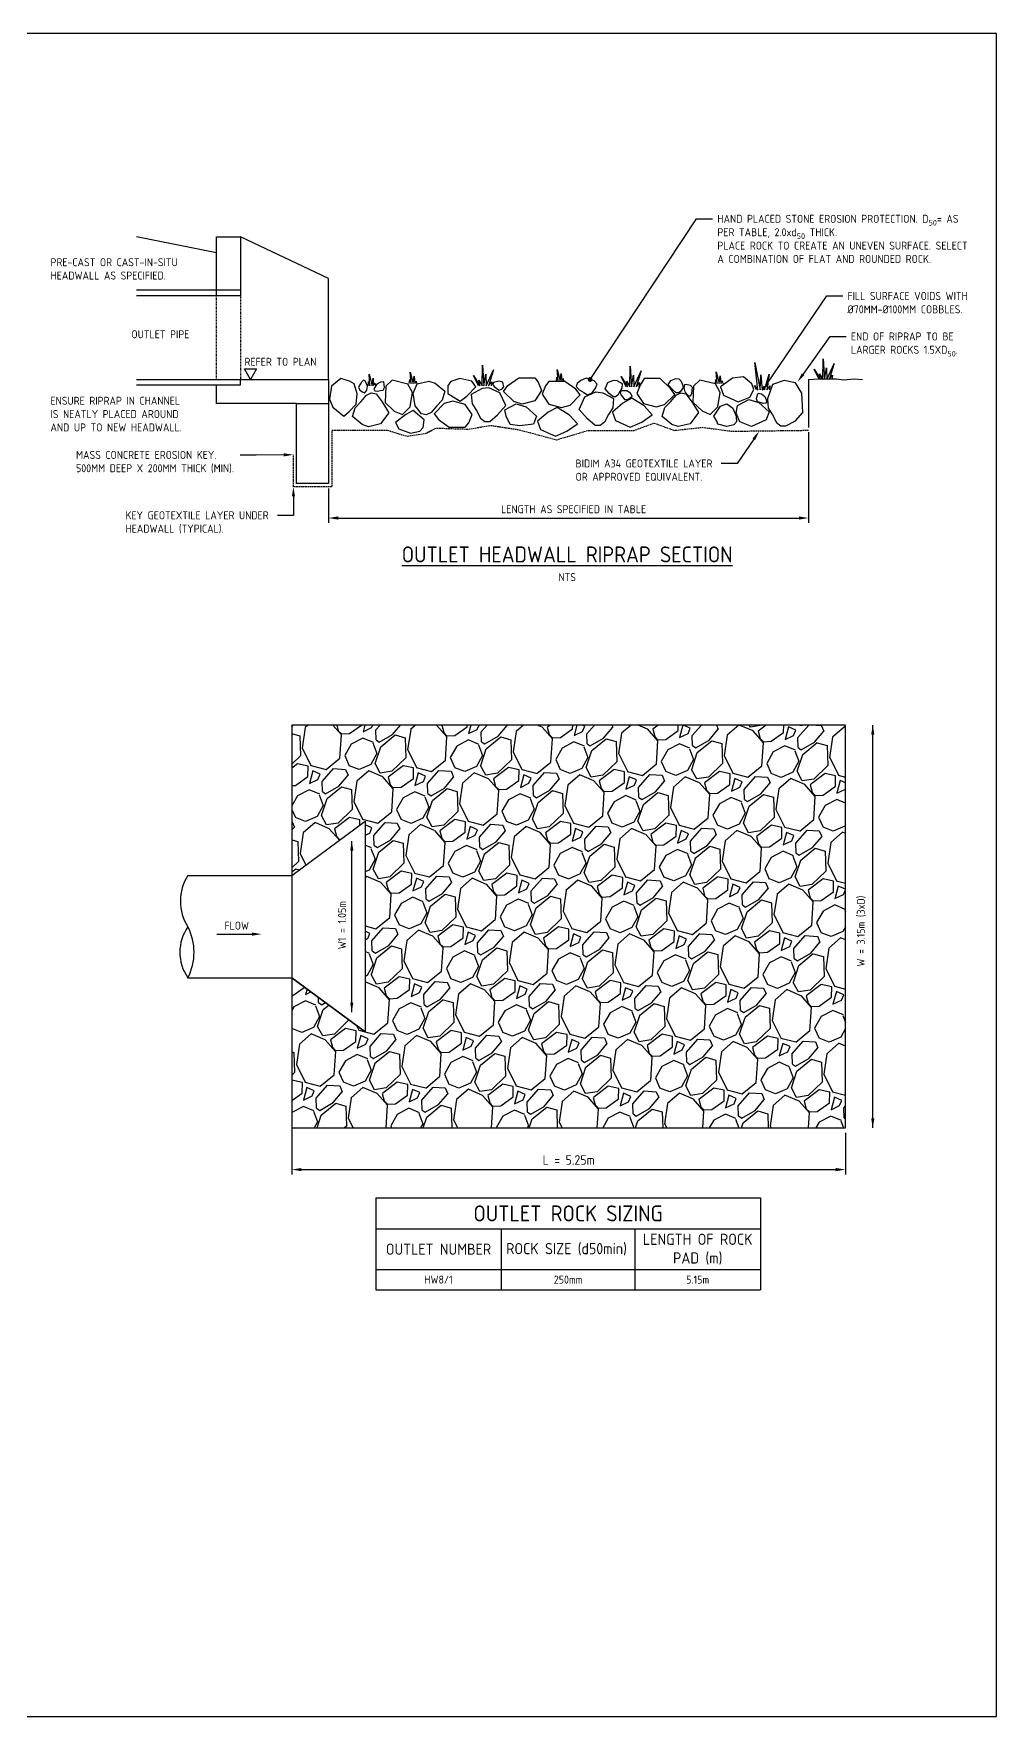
# Model space of a CAD drawing. Header units: metres. Extents: x -1749 to 8954, y -3770 to 6747.
# Drawn here: x 5946 to 8954, y 1488 to 6747 of the extents above; entities that cross this region are included whole.
import ezdxf
from ezdxf import colors
from ezdxf.entities.mleader import LeaderData, LeaderLine
from ezdxf.math import Vec2, Vec3

# ---------------------------------------------------------------- set-up
doc = ezdxf.new("R2010")
doc.units = ezdxf.units.M
doc.header["$PDMODE"] = 1
doc.linetypes.add('DAS2535', pattern=[7, 5, -2])
doc.linetypes.add('NE_DASHED', pattern=[20, 5, -5, 5, -5])
doc.layers.get('DEFPOINTS').update_dxf_attribs({"color": 40})
for name, color, linetype in [('_NRP-CONCRETE', 7, 'Continuous'), ('_NRP-CONCRETE H', 7, 'DAS2535'), ('_NRP-GEN THIN', 7, 'Continuous'), ('_NRP-GROUND LINE', 7, 'Continuous'), ('_NRP-MASONRY', 7, 'Continuous'), ('_NRP-PIPE', 7, 'Continuous'), ('_NRP-SUBBASE MEMBRANE', 7, 'DAS2535'), ('_NRP-TEXT 2.5', 7, 'Continuous'), ('_NRP-TEXT 5.0', 4, 'Continuous'), ('_NRP-VEGETATION', 252, 'Continuous'), ('C_TEXT_DIMS', 1, 'Continuous'), ('C_TEXT_MLEADER', 1, 'Continuous'), ('XREF', 7, 'Continuous')]:
    doc.layers.add(name, color=color, linetype=linetype)
doc.layers.add('VPORTS', color=47, linetype='Continuous', plot=False)
doc.styles.add('ISOCP', font='isocp.shx')
doc.styles.add('NORTHROP', font='isocp.shx')
doc.dimstyles.new('ISOCP', dxfattribs={"dimtxt": 2.5, "dimasz": 3, "dimexe": 1.5, "dimexo": 1.5, "dimgap": 1.5, "dimtad": 1, "dimzin": 0, "dimdsep": 46, "dimtxsty": 'ISOCP', "dimcen": 1, "dimclrd": 1, "dimclre": 1, "dimclrt": 7, "dimadec": 0, "dimazin": 0, "dimtfac": 1, "dimtofl": 0, "dimtmove": 0, "dimatfit": 3, "dimfxl": 1, "dimtolj": 1, "dimtzin": 0, "dimlwd": -1, "dimlwe": -1, "dimarcsym": 0})

# ---------------------------------------------------------------- blocks, each defined once
blk = doc.blocks.new('*D18')
at = {"layer": 'C_TEXT_DIMS', "color": 1, "linetype": 'Continuous', "transparency": 16777216}
for p, q in [((8367.4, 5501.3), (8367.4, 5218)), ((6867.4, 5325.7), (6867.4, 5218)), ((6897.4, 5233), (8337.4, 5233))]:
    blk.add_line(p, q, dxfattribs=at)
at = {"layer": 'C_TEXT_DIMS', "color": 1, "transparency": 16777216}
for points in [[(6897.4, 5238), (6897.4, 5228), (6867.4, 5233)], [(8337.4, 5238), (8337.4, 5228), (8367.4, 5233)]]:
    blk.add_solid(points, dxfattribs=at)
at = {"layer": 'DEFPOINTS', "color": 0, "transparency": 16777216}
for p in [(8367.4, 5516.3), (6867.4, 5340.7), (8367.4, 5233)]:
    blk.add_point(p, dxfattribs=at)
at = {"layer": 'C_TEXT_DIMS', "color": 7, "transparency": 16777216, "insert": (7633.2, 5260.6), "char_height": 25, "attachment_point": 5, "style": 'ISOCP'}
blk.add_mtext('\\A1;LENGTH AS SPECIFIED IN TABLE', dxfattribs=at)
blk = doc.blocks.new('_Dot')
at = {"color": 0, "linetype": 'ByBlock', "lineweight": -2}
blk.add_line((-0.5, 0), (-1, 0), dxfattribs=at)
at = {"color": 0, "linetype": 'ByBlock', "const_width": 0.5}
blk.add_lwpolyline([(-0.25, 0, 1), (0.25, 0, 1)], format="xyb", close=True, dxfattribs=at)
blk = doc.blocks.new('*D19')
at = {"layer": 'C_TEXT_DIMS', "color": 1, "linetype": 'Continuous', "transparency": 16777216}
for p, q in [((6752.6, 3781.1), (6752.6, 3182)), ((8482.6, 3311.9), (8482.6, 3182)), ((6782.6, 3197), (8452.6, 3197))]:
    blk.add_line(p, q, dxfattribs=at)
at = {"layer": 'C_TEXT_DIMS', "color": 1, "transparency": 16777216}
for points in [[(6782.6, 3202), (6782.6, 3192), (6752.6, 3197)], [(8452.6, 3202), (8452.6, 3192), (8482.6, 3197)]]:
    blk.add_solid(points, dxfattribs=at)
at = {"layer": 'DEFPOINTS', "color": 0, "transparency": 16777216}
for p in [(6752.6, 3796.1), (8482.6, 3326.9), (8482.6, 3197)]:
    blk.add_point(p, dxfattribs=at)
at = {"layer": 'C_TEXT_DIMS', "color": 7, "transparency": 16777216, "insert": (7617.6, 3227), "char_height": 25, "attachment_point": 5, "style": 'ISOCP'}
blk.add_mtext('\\A1;{\\H1.2x;L = 5.25m}', dxfattribs=at)

msp = doc.modelspace()

# ---------------------------------------------------------------- hatches: boundary and pattern name
h = msp.add_hatch()
h.set_pattern_fill('GRAVEL', color=1, scale=9.18, angle=-136.049423)
h.set_pattern_definition([(91.96336, (2170.407, 1164.014), (-113.514786, 2805.467124), [31.37, -3105.6384]), (48.92032, (2169.332, 1195.366), (-1852.604541, -2109.831227), [53.832, -5329.3617]), (356.46102, (2204.706, 1235.944), (-3458.827097, 228.263747), [37.9576, -3757.8076]), (131.22427, (2229.717, 1341.025), (3068.73321, -3519.221288), [49.0216, -4853.139]), (156.78423, (2197.412, 1377.896), (2781.309448, -1205.283997), [48.0696, -4758.8944]), (221.22427, (2153.234, 1396.845), (3519.221288, 3068.73321), [49.0216, -4853.139]), (261.64482, (2116.3635, 1364.5395), (564.002863, 3782.487374), [64.8286, -6418.024]), (296.2059, (2106.943, 1300.399), (2385.176142, -4825.941233), [61.205, -6059.2826]), (345.38014, (2133.971, 1245.485), (3446.748259, -887.66314), [49.1876, -4869.581]), (39.18694, (2181.566, 1233.07), (-2008.39527, -1612.261965), [56.1553, -2751.6074]), (86.34801, (2225.092, 1268.552), (234.303167, 3788.526793), [72.621, -7189.4797]), (2.76465, (2061.908, 1182.492), (2146.06773, 125.593624), [24.7864, -2453.866]), (35.41981, (2086.666, 1183.688), (-2505.964523, -1768.052685), [47.156, -4668.456]), (88.9506, (2125.1, 1211.02), (-161.83, 167.8696), [32.9754, -296.7796]), (67.14917, (2156.265, 1202.202), (-515.68751, -1144.88981), [17.758, -1758.027]), (155.752, (2163.16, 1218.566), (653.35997, -341.77853), [25.1133, -1230.5563]), (254.91433, (2140.263, 1228.88), (-179.9484, -821.22953), [40.7885, -1318.826]), (25.5156, (2129.65, 1189.5), (-497.56925, -155.7907), [29.494, -707.8604]), (240.34012, (2260.525, 1312.427), (-1193.20516, -2121.910056), [41.318, -4090.5003]), (294.29675, (2240.079, 1276.523), (-1108.653293, 2493.885686), [34.6636, -3431.6874]), (157.14917, (2162.014, 1155.923), (1144.88981, -515.68751), [35.5156, -1740.2695]), (207.56104, (2129.285, 1169.715), (2164.18599, 1114.692712), [41.318, -4090.5003]), (203.39453, (2160.19, 1416.506), (1163.00806, 473.41158), [39.8444, -1952.378]), (158.72572, (2123.622, 1400.686), (2619.47931, -1037.41444), [33.385, -3305.13]), (290.752, (1998.505, 1322.174), (473.41158, -1163.00806), [35.5156, -1740.2695]), (241.3046, (2011.089, 1288.963), (1534.983693, 2775.27003), [39.087, -3869.588]), (293.39453, (2080.76, 1401.47), (-473.41158, 1163.00806), [19.922, -1972.3]), (325.2605, (2008.577, 1331.884), (815.1901, -509.6481), [11.8894, -1177.059]), (29.9143, (2018.347, 1325.11), (-665.4388, -317.62086), [48.0696, -913.323]), (49.95958, (2060.013, 1349.081), (-1516.865436, -1786.170942), [44.5475, -4410.1973]), (167.6406, (2125.7, 1243.99), (491.52983, -173.909), [33.6285, -807.085]), (217.1078, (2092.849, 1251.186), (-3177.442753, -2415.373238), [58.7113, -5812.4097]), (284.89597, (2046.027, 1215.764), (-461.33274, 1822.407456), [24.0065, -2376.646]), (313.9506, (2052.2, 1192.56), (329.7, -6.0394), [13.99, -219.182]), (344.20701, (2068.225, 1347.282), (-1804.2892, 527.76635), [32.393, -3206.936]), (271.96336, (2099.395, 1338.466), (113.514786, -2805.467124), [62.74, -3074.2684]), (223.9506, (2101.54, 1275.76), (-6.0394, -329.7), [60.625, -172.547]), (189.25542, (2057.899, 1233.686), (-2811.506543, -443.214483), [36.868, -3649.9053]), (118.0052, (2021.51, 1227.757), (-479.451, 833.30837), [33.9503, -1663.5675]), (71.59655, (2005.57, 1257.732), (1571.220208, 4753.468204), [55.277, -5472.4243]), (39.37666, (2023.021, 1310.182), (2344.134385, 1935.922242), [58.4793, -5789.4447])])
h.paths.add_polyline_path([(6752.636, 3326.947), (8482.579, 3326.947), (8482.579, 4586.173), (6752.636, 4586.173), (6752.636, 4115.729), (6981.546, 4285.967), (6981.546, 3627.154), (6752.636, 3796.07)])

# ---------------------------------------------------------------- linework, layer by layer
at = {"layer": '_NRP-CONCRETE', "color": 6}
for points in [[(6517.356, 5928.768), (6517.356, 6111.268), (6592.356, 6111.268)], [(6592.356, 5666.268), (6867.356, 5666.268), (6867.356, 5981.268), (6592.356, 6111.268), (6592.356, 5928.768)], [(6767.356, 5590.73), (6867.356, 5590.73)]]:
    msp.add_lwpolyline(points, dxfattribs=at)
msp.add_lwpolyline([(6867.356, 5590.73), (6867.356, 5340.73), (6767.356, 5340.73), (6767.356, 5590.73), (6517.356, 5591.268), (6517.356, 5648.768), (6592.356, 5648.768), (6592.356, 5666.268), (6867.356, 5666.268)], close=True, dxfattribs=at)
at = {"layer": '_NRP-CONCRETE H', "color": 6, "linetype": 'NE_DASHED', "ltscale": 0.35}
for points in [[(6517.356, 5666.268), (6517.356, 5928.768)], [(6592.356, 5928.768), (6592.356, 5666.268)]]:
    msp.add_lwpolyline(points, dxfattribs=at)
at = {"layer": '_NRP-GEN THIN', "color": 1, "flags": 128}
msp.add_lwpolyline([(6623.172, 5666.268), (6604.422, 5698.744), (6641.922, 5698.744)], close=True, dxfattribs=at)
at = {"layer": '_NRP-GROUND LINE', "color": 6}
msp.add_line((8367.356, 5666.268), (8367.356, 5516.268), dxfattribs=at)
for points in [[(6517.356, 6061.268), (6267.356, 6111.268)], [(8367.356, 5666.268), (8400.738, 5667.972), (8453.987, 5667.972), (8477.796, 5665.369), (8509.966, 5668.048), (8536.106, 5665.69)]]:
    msp.add_lwpolyline(points, dxfattribs=at)
at = {"layer": '_NRP-MASONRY', "color": 1}
for points in [[(6869.662, 5604.657), (6880.124, 5579.229), (6914.687, 5550.9), (6931.724, 5565.826), (6954.023, 5589.266), (6957.003, 5621.277), (6946.974, 5652.037), (6932.833, 5661.219), (6905.593, 5669.101), (6876.237, 5645.012), (6869.662, 5604.657)], [(7129.297, 5624.893), (7115.268, 5651.635), (7065.796, 5663.916), (7045.738, 5645.121), (7044.451, 5594.479), (7072.653, 5567.321), (7098.088, 5556.256), (7122.136, 5580.155), (7129.297, 5624.893)], [(7205.345, 5583.629), (7187.756, 5563.002), (7172.767, 5555.279), (7157.275, 5558.4), (7138.197, 5583.729), (7132.184, 5622.789), (7143.971, 5652.393), (7180.655, 5661.117), (7200.791, 5654.375), (7230.716, 5629.546), (7222.414, 5601.676), (7205.345, 5583.629)], [(7278.67, 5598.46), (7299.572, 5613.52), (7327.932, 5642.629), (7314.82, 5661.195), (7277.07, 5669.291), (7249.241, 5659.599), (7240.249, 5646.788), (7240.272, 5622.51), (7278.67, 5598.46)], [(7329.124, 5568.916), (7342.292, 5545.221), (7355.461, 5534.69), (7371.264, 5534.69), (7394.968, 5555.752), (7421.306, 5584.713), (7402.87, 5624.205), (7368.63, 5640.001), (7347.56, 5637.369), (7313.321, 5618.939), (7315.955, 5589.978), (7329.124, 5568.916)], [(7472.249, 5589), (7445.911, 5596.898), (7414.306, 5628.491), (7427.475, 5646.921), (7461.714, 5670.616), (7511.756, 5670.616), (7522.291, 5657.452), (7532.827, 5631.124), (7511.756, 5599.531), (7472.249, 5589)], [(7595.651, 5577.999), (7621.989, 5585.898), (7653.595, 5617.491), (7640.426, 5635.92), (7606.186, 5659.616), (7556.144, 5659.616), (7545.609, 5646.452), (7535.074, 5620.124), (7556.144, 5588.53), (7595.651, 5577.999)], [(7742.438, 5556.297), (7729.269, 5532.602), (7716.1, 5522.071), (7700.297, 5522.071), (7676.593, 5543.133), (7650.255, 5572.094), (7668.692, 5611.585), (7702.931, 5627.382), (7724.001, 5624.749), (7758.24, 5606.32), (7755.607, 5577.359), (7742.438, 5556.297)], [(7891.183, 5580.043), (7917.521, 5587.941), (7949.126, 5619.535), (7935.957, 5637.964), (7903.759, 5668.575), (7853.717, 5668.575), (7841.141, 5648.495), (7830.606, 5622.168), (7851.676, 5590.574), (7891.183, 5580.043)], [(8091.058, 5625.309), (8077.029, 5652.051), (8027.556, 5664.332), (8007.498, 5645.537), (8006.211, 5594.896), (8034.413, 5567.737), (8059.848, 5556.672), (8083.896, 5580.571), (8091.058, 5625.309)], [(8164.158, 5674.026), (8129.509, 5670.261), (8092.087, 5642.493), (8101.566, 5616.691), (8147.691, 5595.747), (8183.701, 5611.116), (8196.876, 5634.201), (8189.846, 5652.525), (8164.158, 5674.026)], [(8254.378, 5555.299), (8267.547, 5531.604), (8280.715, 5521.073), (8296.518, 5521.073), (8326.638, 5536.445), (8349.597, 5563.013), (8346.306, 5623.554), (8326.851, 5655.963), (8291.334, 5662.804), (8254.815, 5650.205), (8238.575, 5605.322), (8241.209, 5576.362), (8254.378, 5555.299)], [(6967.886, 5595.813), (6985.476, 5616.441), (7000.465, 5624.164), (7015.957, 5621.043), (7035.034, 5595.714), (7055.134, 5562.122), (7029.261, 5527.049), (6992.576, 5518.326), (6972.441, 5525.068), (6942.516, 5549.896), (6950.817, 5577.767), (6967.886, 5595.813)], [(7255.136, 5598.572), (7228.798, 5590.674), (7197.192, 5559.08), (7210.361, 5540.651), (7244.601, 5516.956), (7294.643, 5516.956), (7305.178, 5530.12), (7315.713, 5556.447), (7294.643, 5588.041), (7255.136, 5598.572)], [(7453.383, 5589.671), (7484.534, 5580.191), (7517.119, 5551.841), (7507.64, 5526.039), (7464.936, 5520.871), (7434.408, 5525.136), (7422.735, 5550.944), (7418.014, 5571.032), (7453.383, 5589.671)], [(7581.343, 5578.817), (7553.221, 5563.925), (7520.636, 5535.575), (7530.114, 5509.773), (7576.239, 5488.829), (7612.249, 5504.198), (7645.152, 5527.292), (7619.741, 5554.766), (7581.343, 5578.817)], [(7815.17, 5607.31), (7787.047, 5592.418), (7754.462, 5564.068), (7763.941, 5538.266), (7810.066, 5517.322), (7846.076, 5532.691), (7878.979, 5555.785), (7853.568, 5583.259), (7815.17, 5607.31)], [(7935.673, 5596.23), (7953.262, 5616.857), (7968.252, 5624.58), (7983.743, 5621.459), (8002.821, 5596.13), (8022.921, 5562.539), (7997.048, 5527.466), (7960.363, 5518.742), (7940.228, 5525.484), (7910.303, 5550.313), (7918.604, 5578.183), (7935.673, 5596.23)], [(8112.108, 5589.647), (8130.803, 5576.73), (8141.43, 5551.23), (8142.59, 5533.851), (8133.363, 5524.298), (8112.156, 5518.772), (8084.212, 5526.531), (8080.41, 5536.086), (8071.128, 5551.656), (8092.092, 5582.666), (8112.108, 5589.647)], [(8180.425, 5603.11), (8211.577, 5593.63), (8244.161, 5565.28), (8234.683, 5539.478), (8188.558, 5518.533), (8152.548, 5533.902), (8140.969, 5560.61), (8145.056, 5584.471), (8180.425, 5603.11)], [(7131.41, 5569.029), (7108.719, 5556.828), (7076.8, 5531.674), (7087.373, 5511.554), (7123.743, 5498.596), (7152.599, 5504.569), (7163.187, 5516.096), (7166.336, 5540.168), (7131.41, 5569.029)]]:
    msp.add_lwpolyline(points, dxfattribs=at)
at = {"layer": '_NRP-MASONRY', "color": 1, "flags": 128}
for points in [[(6960.688, 5641.754), (6964.568, 5633.102), (6973.17, 5627.435), (6980.801, 5623.93), (6986.465, 5632.532), (6988.424, 5645.534), (6982.03, 5661.718), (6976.09, 5663.384), (6969.853, 5657.988), (6965.233, 5648.988), (6960.688, 5641.754)], [(7037.953, 5632.105), (7042.353, 5640.504), (7041.488, 5650.769), (7039.524, 5658.933), (7029.261, 5658.065), (7017.831, 5651.565), (7009.066, 5636.533), (7011.43, 5630.834), (7019.527, 5629.269), (7029.457, 5631.204), (7037.953, 5632.105)], [(7399.41, 5632.739), (7408.497, 5635.448), (7415.246, 5643.23), (7411.941, 5657.08), (7399.309, 5660.731), (7382.425, 5656.521), (7379.993, 5650.851), (7384.522, 5643.959), (7392.836, 5638.196), (7399.41, 5632.739)], [(7676.928, 5617.862), (7691.422, 5624.16), (7701.035, 5638.384), (7707.025, 5651.034), (7697.003, 5662.175), (7672.326, 5669.781), (7655.628, 5663.288), (7644.073, 5653.822), (7641.182, 5643.954), (7650.051, 5633.455), (7664.96, 5625.58), (7676.928, 5617.862)], [(7777.45, 5628.627), (7770.866, 5616.78), (7764.281, 5611.514), (7756.38, 5611.514), (7744.528, 5622.045), (7731.359, 5636.526), (7740.577, 5656.272), (7757.697, 5664.17), (7768.232, 5662.854), (7785.352, 5653.639), (7784.035, 5639.159), (7777.45, 5628.627)], [(7791.704, 5603.133), (7801.186, 5603.133), (7809.878, 5608.661), (7816.199, 5614.19), (7810.668, 5622.878), (7799.606, 5629.987), (7782.223, 5630.777), (7778.272, 5626.038), (7780.642, 5618.139), (7786.964, 5610.241), (7791.704, 5603.133)], [(7975.178, 5641.043), (7968.594, 5629.195), (7962.009, 5623.93), (7954.108, 5623.93), (7942.256, 5634.461), (7929.087, 5648.941), (7937.084, 5663.231), (7953.028, 5669.141), (7962.375, 5667.766), (7969.661, 5660.346), (7973.646, 5649.627), (7975.178, 5641.043)], [(8004.978, 5640.9), (7998.242, 5647.573), (7988.176, 5649.763), (7979.795, 5650.284), (7977.609, 5640.219), (7980.464, 5627.384), (7992.257, 5614.589), (7998.399, 5615.175), (8002.274, 5622.454), (8003.342, 5632.514), (8004.978, 5640.9)], [(8208.03, 5596.212), (8204.708, 5605.093), (8206.843, 5615.17), (8209.807, 5623.028), (8219.882, 5620.89), (8230.415, 5613.019), (8237.244, 5597.014), (8234.189, 5591.653), (8225.96, 5591.107), (8216.348, 5594.261), (8208.03, 5596.212)]]:
    msp.add_lwpolyline(points, dxfattribs=at)
at = {"layer": '_NRP-PIPE', "color": 6}
for points in [[(6267.356, 5946.268), (6592.356, 5946.268)], [(6267.356, 5928.768), (6592.356, 5928.768)], [(6267.356, 5666.268), (6592.356, 5666.268)], [(6267.356, 5648.768), (6592.356, 5648.768)]]:
    msp.add_lwpolyline(points, dxfattribs=at)
at = {"layer": '_NRP-SUBBASE MEMBRANE', "color": 3, "flags": 128}
msp.add_lwpolyline([(8367.356, 5506.268), (8128.365, 5503.237), (8036.776, 5515.405), (7947.907, 5506.019), (7884.108, 5529.08), (7820.84, 5505.552), (7676.907, 5505.343), (7579.414, 5476.576), (7463.194, 5507.839), (7373.053, 5521.465), (7304.892, 5509.71), (7203.256, 5513.151), (7171.69, 5496.963), (7113.233, 5487.658), (7052.618, 5506.268), (6877.356, 5506.268), (6877.356, 5330.73), (6757.356, 5330.73), (6757.356, 5430.73)], dxfattribs=at)
at = {"layer": '_NRP-VEGETATION'}
for points in [[(6991.051, 5646.582), (6992.573, 5659.687), (6996.708, 5646.582), (6993.882, 5682.908), (7003.253, 5646.582), (7006.32, 5670.402), (7008.173, 5646.694), (7012.349, 5654.642), (7013.809, 5646.582)], [(7119.285, 5652.903), (7120.807, 5666.008), (7124.942, 5652.903), (7122.116, 5689.229), (7131.487, 5652.903), (7134.554, 5676.723), (7136.407, 5653.015), (7140.583, 5660.963), (7142.043, 5652.903)], [(7335.586, 5646.22), (7320.304, 5678.262), (7339.731, 5646.22), (7337.339, 5664.093), (7347.066, 5646.22), (7348.053, 5710.465), (7352.982, 5646.22), (7359.024, 5682.568), (7360.226, 5646.22), (7382.888, 5696.224), (7367.591, 5646.22), (7377.912, 5658.95), (7375.216, 5646.22)], [(7579.174, 5660.537), (7580.696, 5673.642), (7584.831, 5660.537), (7582.005, 5696.863), (7591.376, 5660.537), (7594.443, 5684.357), (7596.296, 5660.649), (7600.472, 5668.597), (7601.932, 5660.537)], [(7796.942, 5643.343), (7781.659, 5675.385), (7801.086, 5643.343), (7798.695, 5661.216), (7808.421, 5643.343), (7809.409, 5707.588), (7814.337, 5643.343), (7820.38, 5679.691), (7821.581, 5643.343), (7844.244, 5693.347), (7828.947, 5643.343), (7839.268, 5656.073), (7836.572, 5643.343)], [(8076.248, 5653.239), (8077.77, 5666.344), (8081.905, 5653.239), (8079.08, 5689.566), (8088.45, 5653.239), (8091.517, 5677.059), (8093.37, 5653.352), (8097.546, 5661.299), (8099.006, 5653.239)], [(8205.109, 5633.297), (8198.228, 5647.432), (8209.278, 5633.094), (8199.657, 5718.753), (8216.585, 5633.118), (8218.035, 5680.666), (8222.513, 5633.137), (8228.66, 5644.766), (8229.751, 5633.161), (8244.577, 5682.964), (8237.08, 5633.184), (8247.463, 5645.933), (8244.738, 5633.209)], [(8400.216, 5666.268), (8384.933, 5698.31), (8404.36, 5666.268), (8401.968, 5684.141), (8411.695, 5666.268), (8412.683, 5730.513), (8417.611, 5666.268), (8423.653, 5702.616), (8424.855, 5666.268), (8447.518, 5716.271), (8432.221, 5666.268), (8442.542, 5678.998), (8439.846, 5666.268)]]:
    msp.add_lwpolyline(points, dxfattribs=at)
at = {"layer": 'C_TEXT_DIMS', "linetype": 'Continuous'}
for p, q in [((8568.114, 3326.947), (8568.114, 4586.173)), ((6939.741, 3689.072), (6939.741, 4223.721)), ((6518.333, 3932.71), (6634.33, 3932.71))]:
    msp.add_line(p, q, dxfattribs=at)
at = {"layer": 'C_TEXT_DIMS'}
for points in [[(8563.114, 4556.173), (8573.114, 4556.173), (8568.114, 4586.173)], [(6934.741, 4193.721), (6944.741, 4193.721), (6939.741, 4223.721)], [(6627.858, 3937.71), (6627.858, 3927.71), (6657.858, 3932.71)], [(6934.741, 3719.072), (6944.741, 3719.072), (6939.741, 3689.072)], [(8563.114, 3356.947), (8573.114, 3356.947), (8568.114, 3326.947)]]:
    msp.add_solid(points, dxfattribs=at)
at = {"layer": 'XREF', "color": 7}
for p, q in [((7014.641, 3108.337), (8217.106, 3108.337)), ((7014.641, 3108.337), (7014.641, 2821.442)), ((8217.106, 3108.337), (8217.106, 2821.442)), ((7014.641, 3011.671), (8217.106, 3011.671)), ((7407.139, 3011.671), (7407.139, 2821.442)), ((7824.965, 3011.671), (7824.965, 2821.442)), ((7014.641, 2884.775), (8217.106, 2884.775)), ((7014.641, 2821.442), (8217.106, 2821.442))]:
    msp.add_line(p, q, dxfattribs=at)
at = {"layer": 'XREF', "color": 3}
msp.add_lwpolyline([(6752.636, 3326.947), (8482.579, 3326.947), (8482.579, 4586.173), (6752.636, 4586.173), (6752.636, 4115.729), (6981.546, 4285.967), (6981.546, 3627.154), (6752.636, 3796.07)], close=True, dxfattribs=at)
at = {"layer": 'XREF', "color": 6}
for points in [[(6752.636, 4115.729), (6981.546, 4285.967)], [(6981.546, 4285.967), (6981.546, 3627.154)], [(6427.636, 4115.729), (6752.636, 4115.729)], [(6752.636, 4115.729), (6752.636, 3796.07)], [(6427.636, 3796.07), (6752.636, 3796.07)], [(6752.636, 3796.07), (6981.546, 3627.154)]]:
    msp.add_lwpolyline(points, dxfattribs=at)
for centre, radius, start, end in [((6551.924, 4035.814), 147.762, 147.259567, 212.740433), ((6542.001, 3875.985), 139.52, 145.055291, 214.944709), ((6271.743, 3875.985), 175.183, 332.859101, 27.140899)]:
    msp.add_arc(centre, radius, start, end, dxfattribs=at)

# ---------------------------------------------------------------- texts
at = {"layer": '_NRP-TEXT 2.5', "char_height": 25, "style": 'NORTHROP'}
for s, insert, width, attachment_point in [('PRE-CAST OR CAST-IN-SITU HEADWALL AS SPECIFIED. ', (5998.184, 6044.905), 421.97204, 1), ('\\pxt2;OUTLET PIPE', (6341.771, 5794.739), 204.4587, 8), ('REFER TO PLAN', (6604.422, 5733.744), 827.24959, 1), ('ENSURE RIPRAP IN CHANNEL IS NEATLY PLACED AROUND AND UP TO NEW HEADWALL. ', (5998.184, 5612.024), 418.62932, 1)]:
    msp.add_mtext(s, dxfattribs=dict(at, insert=insert, width=width, attachment_point=attachment_point))
at = {"layer": '_NRP-TEXT 5.0', "insert": (7612.973, 5144.324), "char_height": 50, "width": 1078, "attachment_point": 2, "style": 'NORTHROP'}
msp.add_mtext('\\pxqc;{\\LOUTLET HEADWALL RIPRAP SECTION\\P\\H0.5x;\\l\\C7;NTS}', dxfattribs=at)
at = {"layer": 'C_TEXT_DIMS', "color": 7, "char_height": 25, "attachment_point": 5, "rotation": 90, "style": 'ISOCP'}
for s, insert in [('\\A1;W = 3.15m (3xD)', (8532.001, 3942.16)), ('\\A1;\\pxqc;W1 = 1.05m', (6909.26, 3960.924))]:
    msp.add_mtext(s, dxfattribs=dict(at, insert=insert))
at = {"layer": 'C_TEXT_DIMS', "color": 7, "insert": (6580.267, 3959.232), "char_height": 25, "attachment_point": 5, "style": 'ISOCP'}
msp.add_mtext('\\A1;FLOW', dxfattribs=at)
at = {"layer": 'XREF', "color": 4, "insert": (7615.874, 3060.004), "char_height": 50, "width": 1172.4651, "attachment_point": 5, "style": 'ISOCP'}
msp.add_mtext('OUTLET ROCK SIZING', dxfattribs=at)
at = {"layer": 'XREF', "color": 2, "char_height": 35, "style": 'ISOCP'}
for s, insert, width, attachment_point in [('OUTLET NUMBER', (7210.89, 2948.223), 362.49792, 5), ('ROCK SIZE (d50min)', (7422.139, 2948.223), 387.82617, 4), ('LENGTH OF ROCK PAD (m)', (8021.036, 2948.223), 362.14101, 5)]:
    msp.add_mtext(s, dxfattribs=dict(at, insert=insert, width=width, attachment_point=attachment_point))
at = {"layer": 'XREF', "color": 7, "char_height": 25, "attachment_point": 5, "style": 'ISOCP'}
for s, insert, width in [('HW8/1', (7210.89, 2853.108), 362.49792), ('250mm', (7616.052, 2853.108), 387.82617), ('5.15m', (8021.036, 2853.108), 312.39392)]:
    msp.add_mtext(s, dxfattribs=dict(at, insert=insert, width=width))

# ---------------------------------------------------------------- dimensions: what is measured, and where the dimension line sits
at = {"layer": 'C_TEXT_DIMS'}
for base, p1, p2, text, picture, middle in [((8367.356, 5232.966), (6867.356, 5340.73), (8367.356, 5516.268), 'LENGTH AS SPECIFIED IN TABLE', '*D18', (7633.218, 5232.966)), ((8482.579, 3197.043), (6752.636, 3796.07), (8482.579, 3326.947), '{\\H1.2x;L = 5.25m}', '*D19', (7617.608, 3197.043))]:
    dim = msp.add_linear_dim(base=base, p1=p1, p2=p2, text=text, dimstyle='ISOCP', override={"dimscale": 10, "dimlfac": 0.1, "dimtix": 0, "dimtofl": 0, "dimtmove": 0, "dimatfit": 1}, dxfattribs=at)
    dim.commit()
    dim.dimension.update_dxf_attribs({"geometry": picture, "text_midpoint": middle, "dimtype": 128})

# ---------------------------------------------------------------- next in the draw order: leaders
at = {"layer": 'C_TEXT_MLEADER'}
ml = msp.add_multileader_mtext('Standard', dxfattribs=at)
ml.set_content('\\A1;HAND PLACED STONE EROSION PROTECTION. D{\\H0.7x;\\S^ 50;\\H1.42857x;= AS PER TABLE, 2.0xd\\H0.7x;\\S^ 50;\\H1.4286x; THICK.\\P}PLACE ROCK TO CREATE AN UNEVEN SURFACE. SELECT A COMBINATION OF FLAT AND ROUNDED ROCK.', color=7, style='ISOCP')
ml.set_leader_properties(color=256, linetype='Continuous', lineweight=-1)
ml.set_arrow_properties(name='DOT')
ml.build(insert=Vec2(0, 0))
ml.multileader.update_dxf_attribs({"dogleg_length": 5, "arrow_head_size": 15})
ctx = ml.context
ctx.base_point, ctx.char_height, ctx.arrow_head_size, ctx.landing_gap_size, ctx.plane_origin = Vec3(8067.425, 6167.902), 25, 15, 15, Vec3(8370.208, 6318.13)
notes = []
notes.append((ctx, [(0, (1, 1, 0), (8017.425, 6167.902), (1, 0), 50, [(0, [(7684.665, 5665.978)], 0, [])])]))
ctx.mtext.insert, ctx.mtext.width, ctx.mtext.flow_direction = Vec3(8082.425, 6180.489), 686.625, 5
ctx.mtext.has_bg_fill, ctx.mtext.bg_color, ctx.mtext.bg_scale_factor, ctx.mtext.bg_transparency, ctx.mtext.use_window_bg_color = 1, -1027028792, 1.5, 0, 1
ml = msp.add_multileader_mtext('Standard', dxfattribs=at)
ml.set_content('BIDIM A34 GEOTEXTILE LAYER OR APPROVED EQUIVALENT.', color=7, style='ISOCP')
ml.set_leader_properties(color=256, linetype='Continuous', lineweight=-1)
ml.build(insert=Vec2(0, 0))
ml.multileader.update_dxf_attribs({"dogleg_length": 5, "arrow_head_size": 30})
ctx = ml.context
ctx.base_point, ctx.char_height, ctx.arrow_head_size, ctx.landing_gap_size, ctx.plane_origin = Vec3(7624.219, 5403.447), 25, 30, 15, Vec3(8446.274, 5311.789)
notes.append((ctx, [(1, (1, 1, 0), (8144.219, 5403.447), (-1, 0), 50, [(0, [(8213.078, 5504.127)], 0, [])])]))
ctx.mtext.insert, ctx.mtext.width, ctx.mtext.flow_direction = Vec3(7639.219, 5416.034), 476.5, 5
ctx.mtext.has_bg_fill, ctx.mtext.bg_color, ctx.mtext.bg_scale_factor, ctx.mtext.bg_transparency, ctx.mtext.use_window_bg_color = 1, -1027028792, 1.5, 0, 1
ml = msp.add_multileader_mtext('Standard', dxfattribs=at)
ml.set_content('MASS CONCRETE EROSION KEY. \\P500MM DEEP X 200MM THICK (MIN).', color=7, style='ISOCP')
ml.set_leader_properties(color=256, linetype='Continuous', lineweight=-1)
ml.build(insert=Vec2(0, 0))
ml.multileader.update_dxf_attribs({"dogleg_length": 5, "arrow_head_size": 30})
ctx = ml.context
ctx.base_point, ctx.char_height, ctx.arrow_head_size, ctx.landing_gap_size, ctx.plane_origin = Vec3(6063.027, 5429.662), 25, 30, 15, Vec3(6262.005, 5306.332)
notes.append((ctx, [(1, (1, 1, 0), (6640.652, 5429.662), (-1, 0), 50, [(0, [(6757.356, 5430.73)], 0, [])])]))
ctx.mtext.insert, ctx.mtext.width, ctx.mtext.flow_direction = Vec3(6078.027, 5442.787), 501.625, 5
ctx.mtext.has_bg_fill, ctx.mtext.bg_color, ctx.mtext.bg_scale_factor, ctx.mtext.bg_transparency, ctx.mtext.use_window_bg_color = 1, -1027028792, 1.5, 0, 1
for ctx, leaders in notes:
    for number, flags, end, landing, length, lines in leaders:
        leader = LeaderData()
        leader.index, (leader.has_last_leader_line, leader.has_dogleg_vector, leader.attachment_direction) = number, flags
        leader.last_leader_point, leader.dogleg_vector, leader.dogleg_length = Vec3(end), Vec3(landing), length
        for number, points, colour, breaks in lines:
            line = LeaderLine()
            line.index, line.vertices, line.color, line.breaks = number, Vec3.list(points), colors.encode_raw_color(colour), breaks
            leader.lines.append(line)
        ctx.leaders.append(leader)

# ---------------------------------------------------------------- next in the draw order: leaders
ml = msp.add_multileader_mtext('Standard', dxfattribs=at)
ml.set_content('\\A1;FILL SURFACE VOIDS WITH %%C70MM-%%C100MM COBBLES.', color=7, style='ISOCP')
ml.set_leader_properties(color=256, linetype='Continuous', lineweight=-1)
ml.build(insert=Vec2(0, 0))
ml.multileader.update_dxf_attribs({"dogleg_length": 5, "arrow_head_size": 30})
ctx = ml.context
ctx.base_point, ctx.char_height, ctx.arrow_head_size, ctx.landing_gap_size, ctx.plane_origin = Vec3(8474.024, 5926.864), 25, 30, 15, Vec3(9296.078, 5835.206)
notes = []
notes.append((ctx, [(0, (1, 1, 0), (8424.024, 5926.864), (1, 0), 50, [(0, [(8222.748, 5629.575)], 0, [])])]))
ctx.mtext.insert, ctx.mtext.width, ctx.mtext.flow_direction = Vec3(8489.024, 5939.364), 386.5, 5
ctx.mtext.has_bg_fill, ctx.mtext.bg_color, ctx.mtext.bg_scale_factor, ctx.mtext.bg_transparency, ctx.mtext.use_window_bg_color = 1, -1027028792, 1.5, 0, 1
ml = msp.add_multileader_mtext('Standard', dxfattribs=at)
ml.set_content('KEY GEOTEXTILE LAYER UNDER HEADWALL (TYPICAL).', color=7, style='ISOCP')
ml.set_leader_properties(color=256, linetype='Continuous', lineweight=-1)
ml.build(insert=Vec2(0, 0))
ml.multileader.update_dxf_attribs({"dogleg_length": 5, "arrow_head_size": 30})
ctx = ml.context
ctx.base_point, ctx.char_height, ctx.arrow_head_size, ctx.landing_gap_size, ctx.plane_origin = Vec3(6217.603, 5240.918), 25, 30, 15, Vec3(6879.949, 5100.528)
notes.append((ctx, [(1, (1, 1, 0), (6757.728, 5240.918), (-1, 0), 50, [(0, [(6757.356, 5330.73)], 0, [])])]))
ctx.mtext.insert, ctx.mtext.width, ctx.mtext.flow_direction = Vec3(6232.603, 5254.043), 464.125, 5
ctx.mtext.has_bg_fill, ctx.mtext.bg_color, ctx.mtext.bg_scale_factor, ctx.mtext.bg_transparency, ctx.mtext.use_window_bg_color = 1, -1027028792, 1.5, 0, 1
for ctx, leaders in notes:
    for number, flags, end, landing, length, lines in leaders:
        leader = LeaderData()
        leader.index, (leader.has_last_leader_line, leader.has_dogleg_vector, leader.attachment_direction) = number, flags
        leader.last_leader_point, leader.dogleg_vector, leader.dogleg_length = Vec3(end), Vec3(landing), length
        for number, points, colour, breaks in lines:
            line = LeaderLine()
            line.index, line.vertices, line.color, line.breaks = number, Vec3.list(points), colors.encode_raw_color(colour), breaks
            leader.lines.append(line)
        ctx.leaders.append(leader)

# ---------------------------------------------------------------- next in the draw order: leaders
ml = msp.add_multileader_mtext('Standard', dxfattribs=at)
ml.set_content('\\A1;END OF RIPRAP TO BE LARGER ROCKS 1.5XD{\\H0.7x;\\S^ 50;\\H1.42857x;.}', color=7, style='ISOCP')
ml.set_leader_properties(color=256, linetype='Continuous', lineweight=-1)
ml.build(insert=Vec2(0, 0))
ml.multileader.update_dxf_attribs({"dogleg_length": 5, "arrow_head_size": 30})
ctx = ml.context
ctx.base_point, ctx.char_height, ctx.arrow_head_size, ctx.landing_gap_size, ctx.plane_origin = Vec3(8484.83, 5800.382), 25, 30, 15, Vec3(9306.884, 5708.724)
notes = []
notes.append((ctx, [(0, (1, 1, 0), (8434.83, 5800.382), (1, 0), 50, [(0, [(8332.785, 5657.575)], 0, [])])]))
ctx.mtext.insert, ctx.mtext.width, ctx.mtext.flow_direction = Vec3(8499.83, 5812.969), 341, 5
ctx.mtext.has_bg_fill, ctx.mtext.bg_color, ctx.mtext.bg_scale_factor, ctx.mtext.bg_transparency, ctx.mtext.use_window_bg_color = 1, -1027028792, 1.5, 0, 1
for ctx, leaders in notes:
    for number, flags, end, landing, length, lines in leaders:
        leader = LeaderData()
        leader.index, (leader.has_last_leader_line, leader.has_dogleg_vector, leader.attachment_direction) = number, flags
        leader.last_leader_point, leader.dogleg_vector, leader.dogleg_length = Vec3(end), Vec3(landing), length
        for number, points, colour, breaks in lines:
            line = LeaderLine()
            line.index, line.vertices, line.color, line.breaks = number, Vec3.list(points), colors.encode_raw_color(colour), breaks
            leader.lines.append(line)
        ctx.leaders.append(leader)

# ---------------------------------------------------------------- next in the draw order: linework, layer by layer
at = {"layer": 'VPORTS'}
msp.add_lwpolyline([(3637.456, 1488.36), (8954.303, 1488.36), (8954.303, 6746.661), (3637.456, 6746.661)], close=True, dxfattribs=at)

doc.saveas('drawing.dxf')
